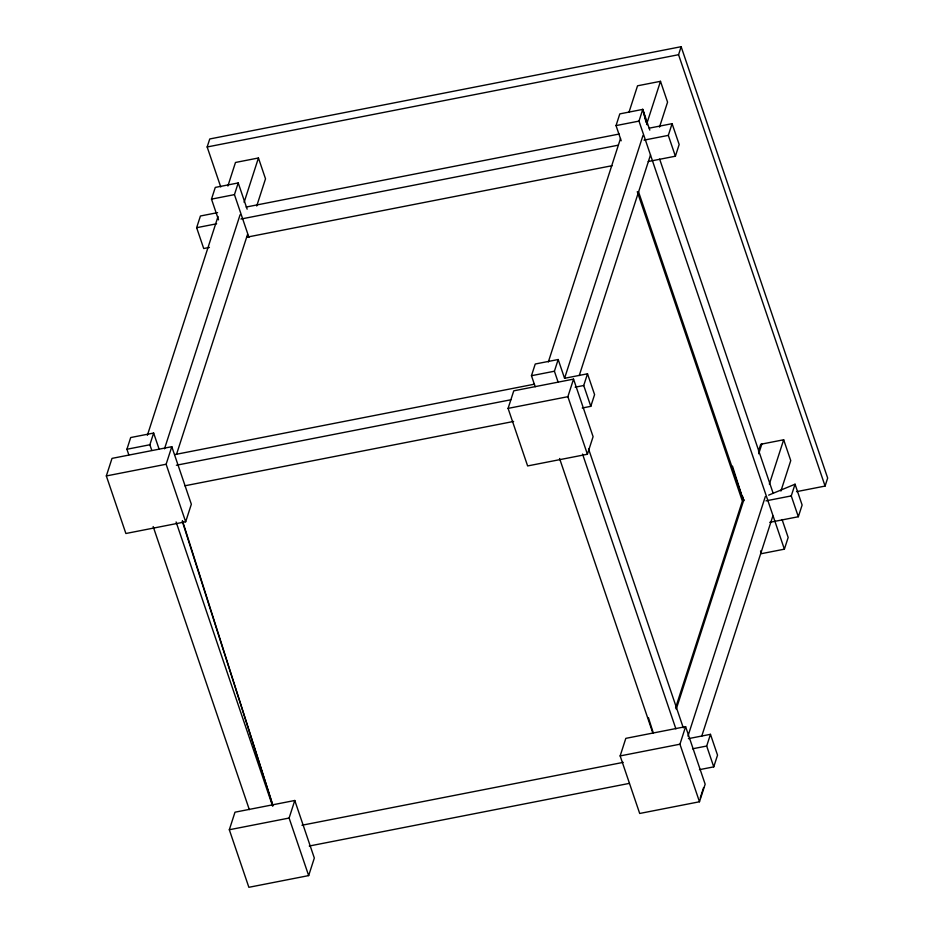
<?xml version="1.0" encoding="UTF-8"?>
<svg xmlns="http://www.w3.org/2000/svg" width="934" height="934" viewBox="0 0 934 934"><rect width="100%" height="100%" fill="white"/><g stroke="black" fill="none" stroke-linecap="round" stroke-linejoin="round"><path stroke-width="1.4" d="M220.739 186.94L207.161 146.977L209.753 138.968L681.143 46.7L827.664 478.056L825.084 486.065L796.504 491.658M106.336 475.943L112.01 458.384L171.798 446.686L191.342 504.232L185.668 521.791L125.88 533.501L106.336 475.943L166.124 464.245L171.798 446.686M209.426 247.417L203.717 248.526L196.642 227.698L200.425 215.999L217.575 212.637M128.787 454.776L126.919 449.254L130.69 437.544L153.643 433.049L159.095 449.091M218.521 219.84L211.493 199.129L215.275 187.419L238.217 182.936L247.136 209.169M147.374 435.302L218.042 216.49M227.884 186.018L235.485 162.469L258.438 157.986L265.513 178.814L256.733 205.982M151.74 450.27L149.86 444.759L153.643 433.049M248.981 237.446L234.446 194.634L238.217 182.936M164.501 448.81L240.096 214.762M244.124 202.304L258.438 157.986M176.491 454.426L247.522 234.504M229.32 829.754L234.994 812.195L294.782 800.485L314.326 858.042L308.664 875.602L248.864 887.3L229.32 829.754L289.108 818.044L294.782 800.485M508.084 408.392L513.758 390.832L573.546 379.122L593.09 436.68L587.416 454.239L527.628 465.938L508.084 408.392L567.872 396.693L573.546 379.122M535.205 386.758L531.458 375.713L535.24 364.015L558.182 359.52L564.568 378.293L587.509 373.798L594.584 394.627L590.802 406.337L582.232 408.006M621.192 140.777L616.031 125.6L619.814 113.89L642.767 109.395L649.795 130.106M548.34 361.96L620.503 138.536M629.014 112.173L637.537 85.8L660.49 81.316L667.565 102.145L659.497 127.117M558.158 382.275L554.411 371.23L558.182 359.52M760.521 550.955L761.432 553.664L784.385 549.169L638.984 121.105L642.767 109.395L647.122 124.794M564.568 378.293L643.001 135.43M646.585 124.327L660.49 81.316M825.084 486.065L678.563 54.709L681.143 46.7M579.255 375.526L650.531 154.869M590.802 406.337L583.727 385.508L587.509 373.798M648.231 161.524L675.387 156.212L668.312 135.383L672.095 123.673L649.223 128.156M675.387 156.212L679.158 144.501L672.095 123.673M620.153 755.921L625.815 738.362L685.603 726.652L705.158 784.21L699.484 801.769L639.697 813.467L620.153 755.921L679.94 744.211L685.603 726.652M675.574 707.914L742.367 501.091L637.28 191.68M758.49 451.192L760.72 444.269L783.673 439.774L790.748 460.602L780.906 491.062M676.251 709.093L743.931 499.55M758.712 453.761L761.852 444.047M687.949 736.144L765.331 496.549M769.359 484.092L783.673 439.774M701.738 736.19L772.85 516M699.461 769.663L713.751 766.861L706.688 746.033L710.459 734.322L688.428 738.642M769.744 522.339L798.336 516.736L791.261 495.907L795.044 484.209L768.647 495.148M700.231 797.986L703.594 787.584M713.751 766.861L717.534 755.151L710.459 734.322M784.385 549.169L788.168 537.47L782.073 519.514M798.336 516.736L802.119 505.037L795.044 484.209M207.161 146.977L678.563 54.709M211.493 199.129L234.446 194.634M616.031 125.6L638.984 121.105M246.156 207.044L619.207 134.029M196.642 227.698L216.653 223.786M240.949 219.035L618.285 145.179M644.005 140.135L668.312 135.383M246.646 237.224L612.167 165.68M126.919 449.254L149.86 444.759M531.458 375.713L554.411 371.23M174.67 454.601L534.47 384.178M176.386 465.237L510.84 399.775M575.157 387.178L583.727 385.508M184.885 485.785L513.618 421.444M765.973 500.858L791.261 495.907M301.951 825.247L623.2 762.377M692.549 748.799L706.688 746.033M309.259 846.029L629.423 783.369M659.649 159.107L773.154 493.28M638.529 191.82L743.499 500.846L732.478 466.159M588.525 448.845L683.303 727.855M567.872 396.693L587.416 454.239M582.547 454.076L675.889 728.87M679.94 744.211L699.484 801.769M559.571 458.489L652.831 733.038M289.108 818.044L308.664 875.602M166.124 464.245L185.668 521.791M176.094 521.966L272.565 806.007M153.176 526.578L249.331 809.65M182.2 521.02L272.997 805.82L182.574 521.02M648.406 717.592L653.263 732.875M642.767 109.395L646.048 122.109M742.717 496.514L743.803 500.752"/></g></svg>
